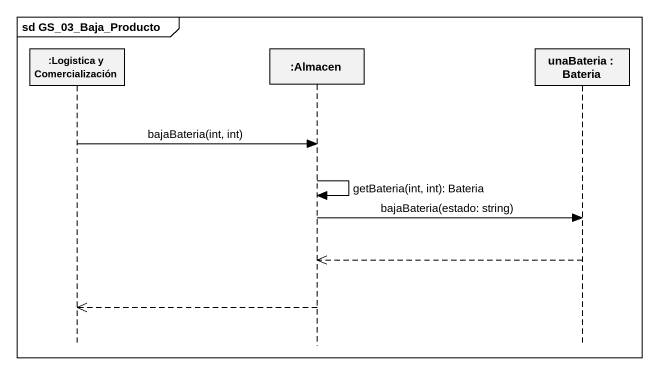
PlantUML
@startuml
mainframe sd GS_03_Baja_Producto
hide footbox
participant ":Logistica y Comercialización" as Logistica_y_Comercialización
participant ":Almacen" as Almacen
participant "unaBateria : Bateria" as unaBateria

Logistica_y_Comercialización -> Almacen : bajaBateria(int, int)
Almacen -> Almacen : getBateria(int, int): Bateria
Almacen -> unaBateria : bajaBateria(estado: string)
unaBateria -->> Almacen
Almacen -->> Logistica_y_Comercialización
@enduml
